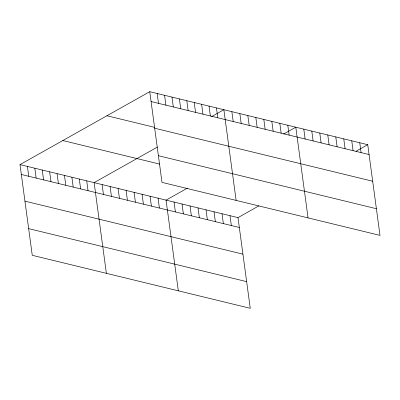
<?xml version="1.0" encoding="UTF-8"?>
<svg xmlns="http://www.w3.org/2000/svg" width="400" height="400" viewBox="0 0 400 400"><rect width="100%" height="100%" fill="white"/><g stroke="black" fill="none" stroke-linecap="round" stroke-linejoin="round"><path stroke-width="0.6" d="M258.89 205.875L237.995 217.62L250.255 308.305L32.26 255.305L20 164.615L149.745 91.695L367.74 144.695L380 235.385L162.005 182.38L149.745 91.695M157.415 147.06L94.12 182.635L106.38 273.325M211.63 116.59L223.865 109.715L236.125 200.4M187.465 188.095L166.055 200.13L178.315 290.815M283.57 134.08L295.8 127.205L308.06 217.895M356.015 151.285L367.74 144.695M151.08 101.555L369.07 154.555M106.93 115.76L154.82 127.4M154.685 128.225L372.68 181.23M158.4 155.71L376.395 208.71M62.815 140.55L159.77 164.125M20 164.615L237.995 217.62M21.335 174.475L239.325 227.48M24.94 201.15L242.935 254.15M28.655 228.63L246.65 281.635M359.745 142.75L361.08 152.61M351.75 140.81L353.085 150.67M343.76 138.865L345.09 148.725M335.765 136.92L337.1 146.78M327.775 134.98L329.105 144.835M319.78 133.035L321.115 142.895M311.785 131.09L313.12 140.95M303.795 129.15L305.125 139.005M287.81 125.26L289.14 135.12M279.815 123.32L281.15 133.175M271.82 121.375L273.155 131.235M263.83 119.43L265.16 129.29M255.835 117.485L257.17 127.345M247.84 115.545L249.175 125.405M239.85 113.6L241.18 123.46M231.855 111.655L233.19 121.515M216.45 107.91L217.785 117.77M230 215.675L231.335 225.535M209.04 106.11L210.37 115.97M222.005 213.73L223.34 223.59M201.63 104.31L202.96 114.165M214.015 211.79L215.345 221.65M194.215 102.505L195.55 112.365M206.02 209.845L207.355 219.705M186.805 100.705L188.135 110.565M198.03 207.9L199.36 217.76M179.39 98.9L180.725 108.76M190.035 205.96L191.37 215.82M171.98 97.1L173.315 106.96M182.04 204.015L183.375 213.875M164.57 95.295L165.9 105.155M174.05 202.07L175.38 211.93M157.155 93.495L158.49 103.355M158.06 198.185L159.395 208.045M150.07 196.24L151.4 206.1M142.075 194.3L143.41 204.155M134.085 192.355L135.415 202.215M126.09 190.41L127.425 200.27M118.095 188.47L119.43 198.325M110.105 186.525L111.435 196.385M102.11 184.58L103.445 194.44M86.705 180.835L88.04 190.695M79.295 179.035L80.625 188.895M71.88 177.23L73.215 187.09M64.47 175.43L65.805 185.29M57.06 173.625L58.39 183.485M49.645 171.825L50.98 181.685M42.235 170.025L43.57 179.88M34.825 168.22L36.155 178.08M27.41 166.42L28.745 176.28"/></g></svg>
